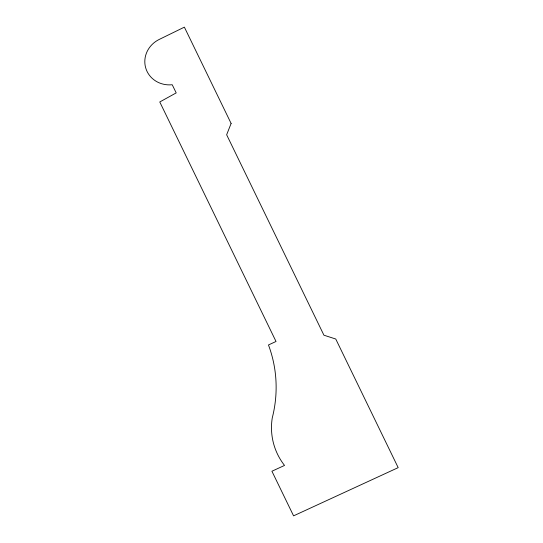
<?xml version="1.0" encoding="UTF-8"?>
<svg xmlns="http://www.w3.org/2000/svg" width="543" height="543" viewBox="0 0 543 543"><rect width="100%" height="100%" fill="white"/><g stroke="black" fill="none" stroke-linecap="round" stroke-linejoin="round"><path stroke-width="0.81" d="M231.114 123.437L226.648 134.773L323.927 335.201L335.757 339.022L398.182 467.638L293.573 515.85L271.921 471.236L284.525 465.426A69.239 64.855 -16.4 0 1 272.26 417.92A136.714 128.053 -16.4 0 0 268.466 344.961L276.027 341.479L159.771 101.969L176.197 92.901L172.226 84.735A25.596 23.98 -16.4 0 1 145.68 67.848A25.596 23.98 -16.4 0 1 159.235 39.429L184.376 27.15L231.114 123.437"/></g></svg>
